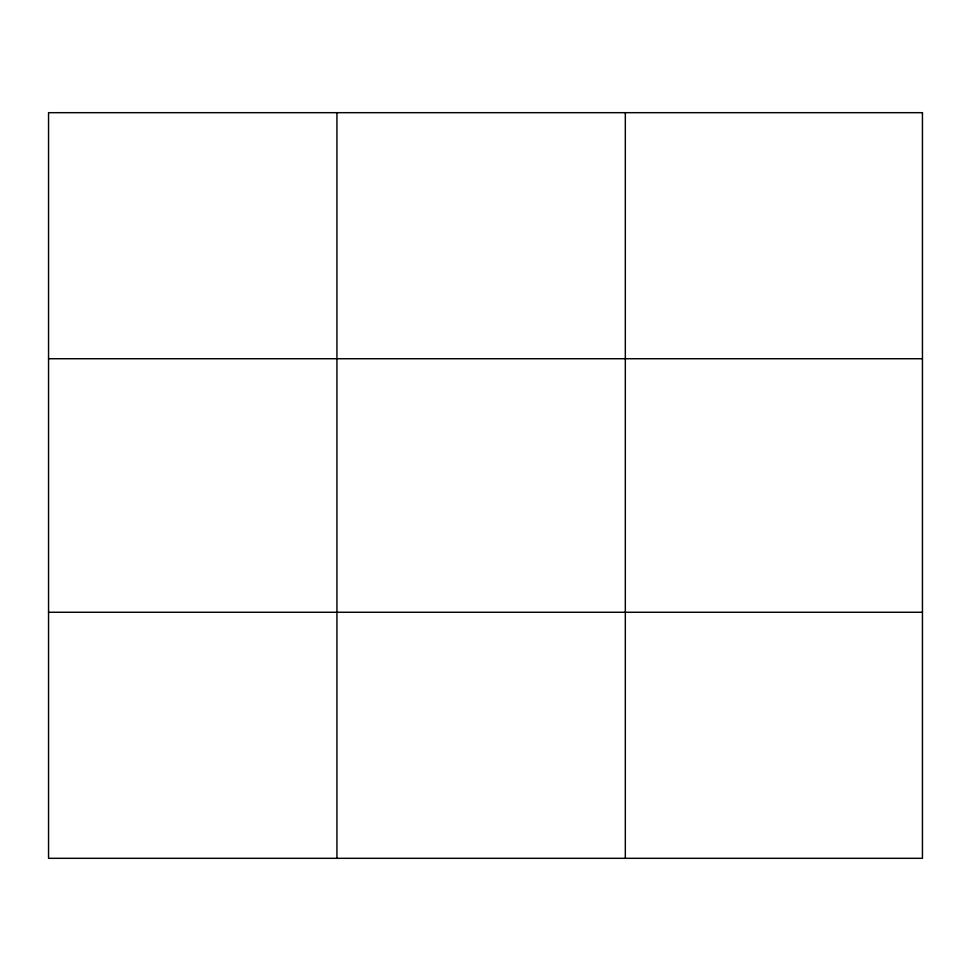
<?xml version="1.0" encoding="UTF-8"?>
<svg xmlns="http://www.w3.org/2000/svg" width="971" height="971" viewBox="0 0 971 971"><rect width="100%" height="100%" fill="white"/><g stroke="black" fill="none" stroke-linecap="round" stroke-linejoin="round"><path stroke-width="1.46" d="M336.937 858.315L336.937 112.685M625.324 858.315L625.324 112.685M48.55 358.736L922.45 358.736M48.55 612.264L922.45 612.264M922.45 112.685L922.45 858.315L48.55 858.315L48.55 112.685L922.45 112.685"/></g></svg>
